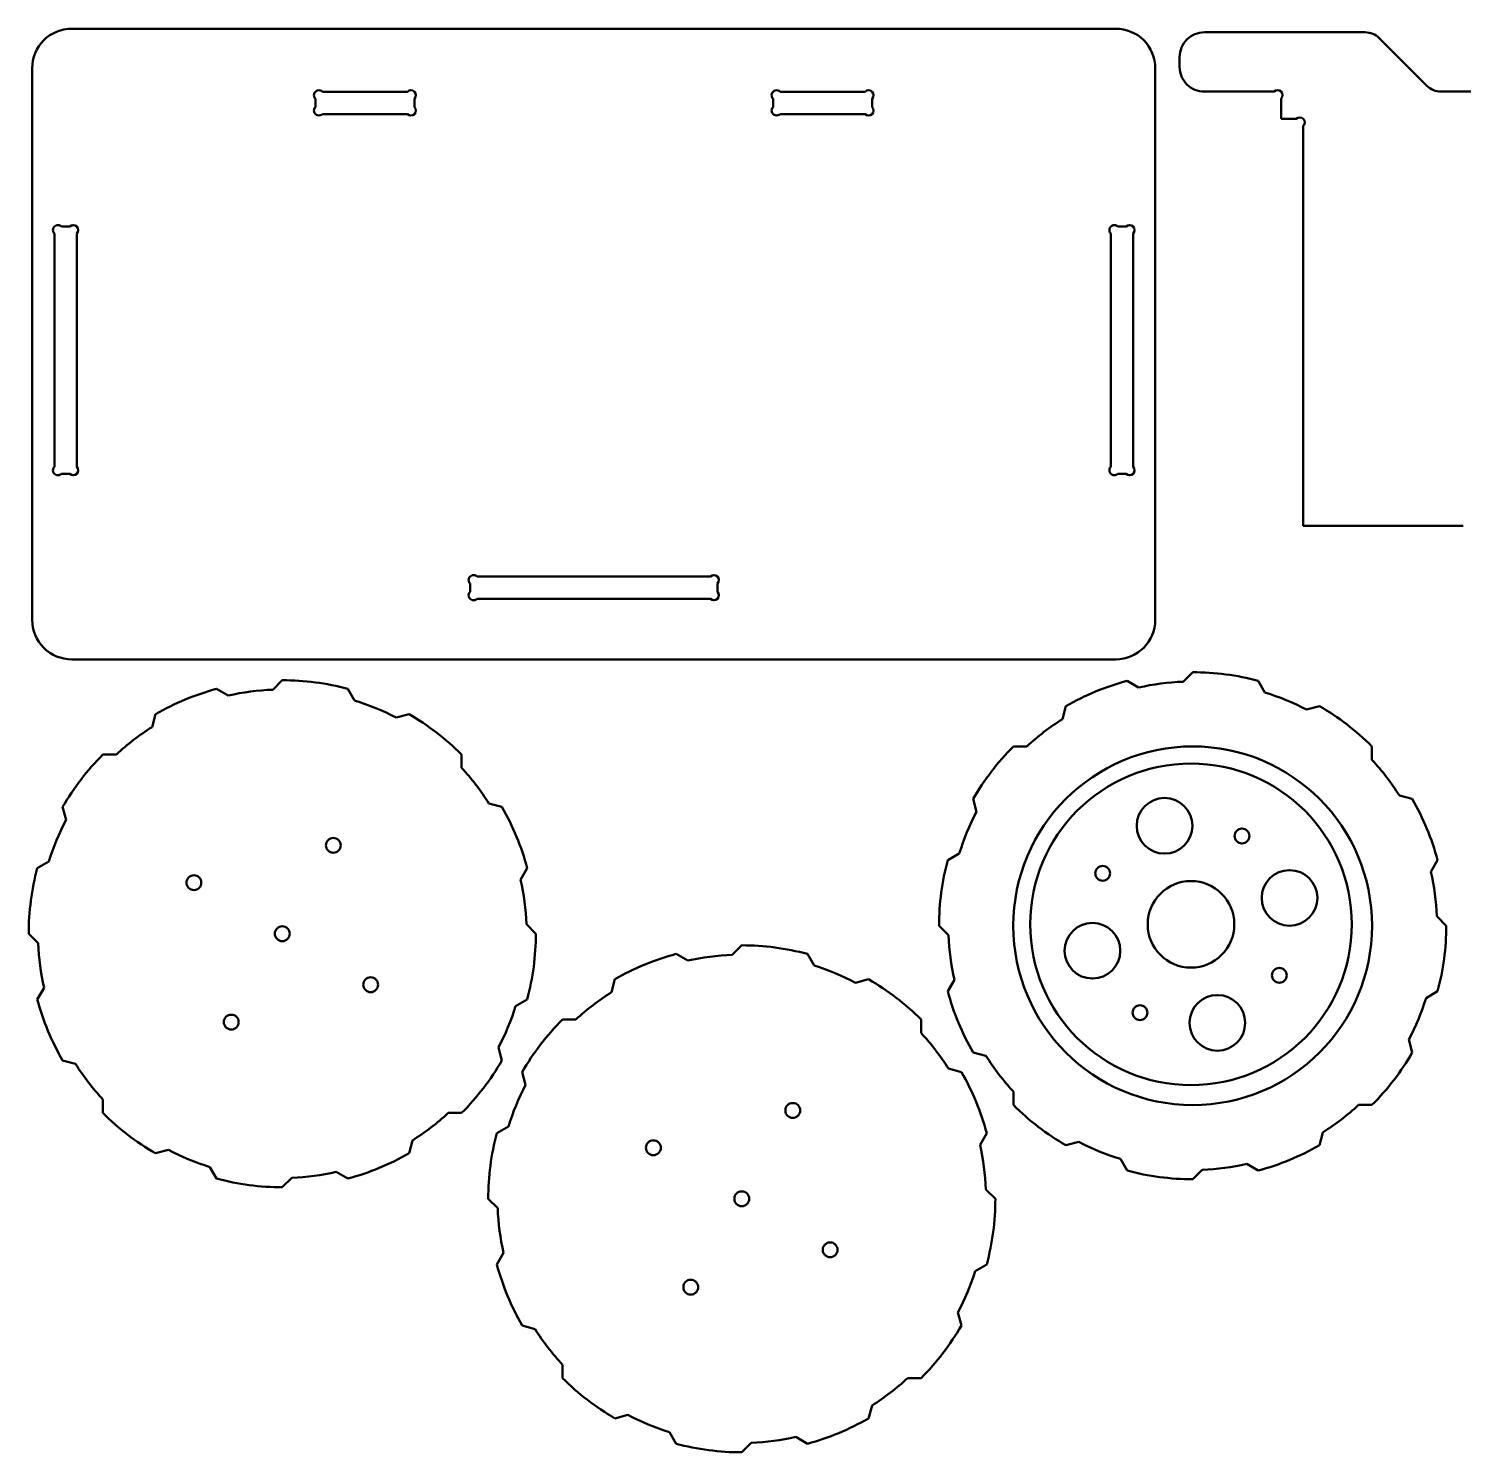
# Model space of a CAD drawing. Header units: millimetres. Extents: x -5696 to 5717, y -1207 to 892.
# Drawn here: x 3670 to 4833, y -582 to 573 of the extents above; entities that cross this region are included whole.
import ezdxf

# ---------------------------------------------------------------- set-up
doc = ezdxf.new("R2010")
doc.units = ezdxf.units.MM
doc.header["$MEASUREMENT"] = 0
doc.layers.add('layer 1', color=7, linetype='Continuous')

msp = doc.modelspace()

# ---------------------------------------------------------------- linework, layer by layer
at = {"layer": 'layer 1', "lineweight": 50}
for points, knots in [([(3704.7082, 572.8972), (3696.1959, 572.8972), (3688.0321, 569.5157), (3682.013, 563.4966), (3682.013, 563.4966), (3675.9937, 557.4774), (3672.6122, 549.3137), (3672.6122, 540.8012)], [0, 0, 0, 0, 0.333333333, 0.333333333, 0.333333333, 0.333333333, 1, 1, 1, 1]), ([(4583.3362, 540.8012), (4583.3362, 549.3137), (4579.9547, 557.4774), (4573.9355, 563.4966), (4573.9355, 563.4966), (4567.9164, 569.5157), (4559.7526, 572.8972), (4551.2402, 572.8972)], [0, 0, 0, 0, 0.333333333, 0.333333333, 0.333333333, 0.333333333, 1, 1, 1, 1]), ([(4623.1078, 569.9708), (4617.7876, 569.9708), (4612.6852, 567.8573), (4608.9232, 564.0954), (4608.9232, 564.0954), (4605.1613, 560.3334), (4603.0478, 555.2311), (4603.0478, 549.9108)], [0, 0, 0, 0, 0.333333333, 0.333333333, 0.333333333, 0.333333333, 1, 1, 1, 1]), ([(4603.0478, 541.8868), (4603.0478, 536.5665), (4605.1613, 531.4643), (4608.9232, 527.7022), (4608.9232, 527.7022), (4612.6852, 523.9403), (4617.7876, 521.8268), (4623.1078, 521.8268)], [0, 0, 0, 0, 0.333333333, 0.333333333, 0.333333333, 0.333333333, 1, 1, 1, 1]), ([(3907.973, 521.7442), (3906.9595, 522.7577), (3905.4823, 523.1536), (3904.0977, 522.7826), (3904.0977, 522.7826), (3902.7132, 522.4116), (3901.6319, 521.3303), (3901.2608, 519.9457), (3901.2608, 519.9457), (3900.8898, 518.5612), (3901.2857, 517.084), (3902.2993, 516.0704)], [0, 0, 0, 0, 0.25, 0.25, 0.25, 0.25, 0.5, 0.5, 0.5, 0.5, 1, 1, 1, 1]), ([(3982.5393, 516.0704), (3984.1059, 517.6372), (3984.106, 520.1774), (3982.5393, 521.7442), (3982.5393, 521.7442), (3980.9725, 523.311), (3978.4322, 523.311), (3976.8654, 521.7443)], [0, 0, 0, 0, 0.333333333, 0.333333333, 0.333333333, 0.333333333, 1, 1, 1, 1]), ([(4279.0831, 521.7442), (4278.0695, 522.7577), (4276.5923, 523.1536), (4275.2078, 522.7826), (4275.2078, 522.7826), (4273.8232, 522.4116), (4272.7418, 521.3303), (4272.3709, 519.9457), (4272.3709, 519.9457), (4271.9999, 518.5612), (4272.3957, 517.084), (4273.4092, 516.0704)], [0, 0, 0, 0, 0.25, 0.25, 0.25, 0.25, 0.5, 0.5, 0.5, 0.5, 1, 1, 1, 1]), ([(4353.6492, 516.0704), (4355.216, 517.6372), (4355.216, 520.1774), (4353.6492, 521.7442), (4353.6492, 521.7442), (4352.0824, 523.311), (4349.5422, 523.311), (4347.9754, 521.7443)], [0, 0, 0, 0, 0.333333333, 0.333333333, 0.333333333, 0.333333333, 1, 1, 1, 1]), ([(4685.2938, 516.153), (4686.8606, 517.7198), (4686.8606, 520.2601), (4685.2938, 521.8268), (4685.2938, 521.8268), (4683.727, 523.3936), (4681.1868, 523.3936), (4679.62, 521.8268)], [0, 0, 0, 0, 0.333333333, 0.333333333, 0.333333333, 0.333333333, 1, 1, 1, 1]), ([(3902.2993, 509.3641), (3901.2857, 508.3505), (3900.8898, 506.8733), (3901.2608, 505.4888), (3901.2608, 505.4888), (3901.6319, 504.1042), (3902.7132, 503.0228), (3904.0977, 502.6519), (3904.0977, 502.6519), (3905.4823, 502.2809), (3906.9595, 502.6767), (3907.973, 503.6902)], [0, 0, 0, 0, 0.25, 0.25, 0.25, 0.25, 0.5, 0.5, 0.5, 0.5, 1, 1, 1, 1]), ([(3976.8654, 503.6902), (3978.4322, 502.1234), (3980.9724, 502.1234), (3982.5392, 503.6902), (3982.5392, 503.6902), (3984.1059, 505.257), (3984.106, 507.7973), (3982.5393, 509.3641)], [0, 0, 0, 0, 0.333333333, 0.333333333, 0.333333333, 0.333333333, 1, 1, 1, 1]), ([(4273.4092, 509.3641), (4272.3957, 508.3505), (4271.9999, 506.8733), (4272.3709, 505.4888), (4272.3709, 505.4888), (4272.7418, 504.1042), (4273.8232, 503.0228), (4275.2078, 502.6519), (4275.2078, 502.6519), (4276.5923, 502.2809), (4278.0695, 502.6767), (4279.0831, 503.6902)], [0, 0, 0, 0, 0.25, 0.25, 0.25, 0.25, 0.5, 0.5, 0.5, 0.5, 1, 1, 1, 1]), ([(4347.9754, 503.6902), (4349.5422, 502.1234), (4352.0824, 502.1234), (4353.6492, 503.6902), (4353.6492, 503.6902), (4355.216, 505.257), (4355.216, 507.7973), (4353.6492, 509.3641)], [0, 0, 0, 0, 0.333333333, 0.333333333, 0.333333333, 0.333333333, 1, 1, 1, 1]), ([(4703.3478, 494.087), (4704.9146, 495.6538), (4704.9146, 498.194), (4703.3478, 499.7608), (4703.3478, 499.7608), (4701.781, 501.3276), (4699.2408, 501.3276), (4697.674, 499.7608)], [0, 0, 0, 0, 0.333333333, 0.333333333, 0.333333333, 0.333333333, 1, 1, 1, 1]), ([(3696.34, 412.4172), (3695.3265, 413.4307), (3693.8493, 413.8266), (3692.4647, 413.4556), (3692.4647, 413.4556), (3691.0803, 413.0847), (3689.9988, 412.0032), (3689.6278, 410.6187), (3689.6278, 410.6187), (3689.2568, 409.2342), (3689.6527, 407.7569), (3690.6662, 406.7434)], [0, 0, 0, 0, 0.25, 0.25, 0.25, 0.25, 0.5, 0.5, 0.5, 0.5, 1, 1, 1, 1]), ([(3708.7202, 406.7434), (3710.287, 408.3102), (3710.287, 410.8504), (3708.7202, 412.4172), (3708.7202, 412.4172), (3707.1535, 413.984), (3704.6132, 413.984), (3703.0464, 412.4173)], [0, 0, 0, 0, 0.333333333, 0.333333333, 0.333333333, 0.333333333, 1, 1, 1, 1]), ([(4552.9021, 412.4172), (4551.8885, 413.4307), (4550.4112, 413.8266), (4549.0268, 413.4556), (4549.0268, 413.4556), (4547.6422, 413.0847), (4546.5608, 412.0032), (4546.1898, 410.6187), (4546.1898, 410.6187), (4545.8189, 409.2342), (4546.2147, 407.7569), (4547.2282, 406.7434)], [0, 0, 0, 0, 0.25, 0.25, 0.25, 0.25, 0.5, 0.5, 0.5, 0.5, 1, 1, 1, 1]), ([(4565.2822, 406.7434), (4566.849, 408.3102), (4566.849, 410.8504), (4565.2822, 412.4172), (4565.2822, 412.4172), (4563.7154, 413.984), (4561.1752, 413.984), (4559.6084, 412.4173)], [0, 0, 0, 0, 0.333333333, 0.333333333, 0.333333333, 0.333333333, 1, 1, 1, 1]), ([(3690.6662, 217.491), (3689.6527, 216.4775), (3689.2568, 215.0003), (3689.6278, 213.6158), (3689.6278, 213.6158), (3689.9988, 212.2312), (3691.0803, 211.1499), (3692.4647, 210.7789), (3692.4647, 210.7789), (3693.8493, 210.4079), (3695.3265, 210.8037), (3696.34, 211.8173)], [0, 0, 0, 0, 0.25, 0.25, 0.25, 0.25, 0.5, 0.5, 0.5, 0.5, 1, 1, 1, 1]), ([(3703.0464, 211.8173), (3704.6132, 210.2505), (3707.1535, 210.2505), (3708.7202, 211.8173), (3708.7202, 211.8173), (3710.287, 213.384), (3710.287, 215.9243), (3708.7202, 217.491)], [0, 0, 0, 0, 0.333333333, 0.333333333, 0.333333333, 0.333333333, 1, 1, 1, 1]), ([(4547.2282, 217.491), (4546.2147, 216.4775), (4545.8189, 215.0003), (4546.1898, 213.6158), (4546.1898, 213.6158), (4546.5608, 212.2312), (4547.6422, 211.1499), (4549.0268, 210.7789), (4549.0268, 210.7789), (4550.4112, 210.4079), (4551.8885, 210.8037), (4552.9021, 211.8173)], [0, 0, 0, 0, 0.25, 0.25, 0.25, 0.25, 0.5, 0.5, 0.5, 0.5, 1, 1, 1, 1]), ([(4559.6084, 211.8173), (4561.1752, 210.2505), (4563.7154, 210.2505), (4565.2822, 211.8173), (4565.2822, 211.8173), (4566.849, 213.384), (4566.849, 215.9243), (4565.2822, 217.491)], [0, 0, 0, 0, 0.333333333, 0.333333333, 0.333333333, 0.333333333, 1, 1, 1, 1]), ([(4033.348, 128.5683), (4032.3345, 129.5818), (4030.8573, 129.9776), (4029.4727, 129.6066), (4029.4727, 129.6066), (4028.0882, 129.2357), (4027.0068, 128.1542), (4026.6359, 126.7697), (4026.6359, 126.7697), (4026.2648, 125.3852), (4026.6607, 123.9079), (4027.6743, 122.8944)], [0, 0, 0, 0, 0.25, 0.25, 0.25, 0.25, 0.5, 0.5, 0.5, 0.5, 1, 1, 1, 1]), ([(4228.2742, 122.8944), (4229.841, 124.4612), (4229.841, 127.0015), (4228.2742, 128.5683), (4228.2742, 128.5683), (4226.7075, 130.1351), (4224.1672, 130.1351), (4222.6004, 128.5683)], [0, 0, 0, 0, 0.333333333, 0.333333333, 0.333333333, 0.333333333, 1, 1, 1, 1]), ([(4027.6743, 116.188), (4026.6607, 115.1745), (4026.2648, 113.6973), (4026.6359, 112.3127), (4026.6359, 112.3127), (4027.0068, 110.9283), (4028.0882, 109.8469), (4029.4727, 109.4759), (4029.4727, 109.4759), (4030.8573, 109.1049), (4032.3345, 109.5007), (4033.348, 110.5143)], [0, 0, 0, 0, 0.25, 0.25, 0.25, 0.25, 0.5, 0.5, 0.5, 0.5, 1, 1, 1, 1]), ([(4222.6004, 110.5143), (4224.1672, 108.9475), (4226.7074, 108.9475), (4228.2742, 110.5143), (4228.2742, 110.5143), (4229.841, 112.0811), (4229.841, 114.6213), (4228.2743, 116.188)], [0, 0, 0, 0, 0.333333333, 0.333333333, 0.333333333, 0.333333333, 1, 1, 1, 1]), ([(3672.6122, 93.4633), (3672.6122, 84.9508), (3675.9937, 76.7871), (3682.013, 70.768), (3682.013, 70.768), (3688.0321, 64.7488), (3696.1959, 61.3673), (3704.7082, 61.3673)], [0, 0, 0, 0, 0.333333333, 0.333333333, 0.333333333, 0.333333333, 1, 1, 1, 1]), ([(4759.0629, -154.6842), (4759.0629, -74.3627), (4693.9496, -9.2493), (4613.6281, -9.2492), (4613.6281, -9.2492), (4533.3067, -9.2491), (4468.1931, -74.3623), (4468.1929, -154.6838), (4468.1929, -154.6838), (4468.1927, -235.0052), (4533.3059, -300.1188), (4613.6273, -300.1191), (4613.6273, -300.1191), (4693.9488, -300.1195), (4759.0625, -235.0063), (4759.0629, -154.6849)], [0, 0, 0, 0, 0.2, 0.2, 0.2, 0.2, 0.4, 0.4, 0.4, 0.4, 0.6, 0.6, 0.6, 0.6, 1, 1, 1, 1]), ([(4742.6536, -153.562), (4742.6536, -81.5496), (4684.2762, -23.1721), (4612.2638, -23.172), (4612.2638, -23.172), (4540.2515, -23.1719), (4481.8739, -81.5493), (4481.8737, -153.5616), (4481.8737, -153.5616), (4481.8735, -225.574), (4540.2508, -283.9517), (4612.2631, -283.9519), (4612.2631, -283.9519), (4684.2755, -283.9522), (4742.6533, -225.575), (4742.6536, -153.5626)], [0, 0, 0, 0, 0.2, 0.2, 0.2, 0.2, 0.4, 0.4, 0.4, 0.4, 0.6, 0.6, 0.6, 0.6, 1, 1, 1, 1]), ([(4613.4146, -73.634), (4613.4146, -61.1704), (4603.3108, -51.0665), (4590.8471, -51.0665), (4590.8471, -51.0665), (4578.3834, -51.0665), (4568.2796, -61.1703), (4568.2796, -73.6339), (4568.2796, -73.6339), (4568.2796, -86.0976), (4578.3833, -96.2014), (4590.847, -96.2015), (4590.847, -96.2015), (4603.3107, -96.2015), (4613.4145, -86.0978), (4613.4146, -73.6341)], [0, 0, 0, 0, 0.2, 0.2, 0.2, 0.2, 0.4, 0.4, 0.4, 0.4, 0.6, 0.6, 0.6, 0.6, 1, 1, 1, 1]), ([(4659.6555, -81.9006), (4659.6555, -78.5769), (4656.9611, -75.8826), (4653.6375, -75.8826), (4653.6375, -75.8826), (4650.3138, -75.8826), (4647.6195, -78.5768), (4647.6195, -81.9005), (4647.6195, -81.9005), (4647.6194, -85.2242), (4650.3137, -87.9186), (4653.6374, -87.9186), (4653.6374, -87.9186), (4656.961, -87.9186), (4659.6554, -85.2242), (4659.6555, -81.9006)], [0, 0, 0, 0, 0.2, 0.2, 0.2, 0.2, 0.4, 0.4, 0.4, 0.4, 0.6, 0.6, 0.6, 0.6, 1, 1, 1, 1]), ([(3922.8003, -89.5281), (3922.8003, -86.2044), (3920.1059, -83.5101), (3916.7823, -83.5101), (3916.7823, -83.5101), (3913.4586, -83.5101), (3910.7643, -86.2044), (3910.7643, -89.5281), (3910.7643, -89.5281), (3910.7643, -92.8517), (3913.4586, -95.5461), (3916.7823, -95.5461), (3916.7823, -95.5461), (3920.1059, -95.5461), (3922.8003, -92.8517), (3922.8003, -89.5281)], [0, 0, 0, 0, 0.2, 0.2, 0.2, 0.2, 0.4, 0.4, 0.4, 0.4, 0.6, 0.6, 0.6, 0.6, 1, 1, 1, 1]), ([(3809.7651, -119.8158), (3809.7651, -116.4921), (3807.0707, -113.7978), (3803.7471, -113.7978), (3803.7471, -113.7978), (3800.4234, -113.7978), (3797.7291, -116.4921), (3797.7291, -119.8158), (3797.7291, -119.8158), (3797.7291, -123.1394), (3800.4234, -125.8338), (3803.7471, -125.8338), (3803.7471, -125.8338), (3807.0707, -125.8338), (3809.7651, -123.1394), (3809.7651, -119.8158)], [0, 0, 0, 0, 0.2, 0.2, 0.2, 0.2, 0.4, 0.4, 0.4, 0.4, 0.6, 0.6, 0.6, 0.6, 1, 1, 1, 1]), ([(4546.6203, -112.1883), (4546.6203, -108.8646), (4543.9259, -106.1703), (4540.6023, -106.1703), (4540.6023, -106.1703), (4537.2786, -106.1703), (4534.5843, -108.8645), (4534.5843, -112.1882), (4534.5843, -112.1882), (4534.5843, -115.5118), (4537.2785, -118.2062), (4540.6022, -118.2063), (4540.6022, -118.2063), (4543.9258, -118.2063), (4546.6202, -115.5119), (4546.6203, -112.1883)], [0, 0, 0, 0, 0.2, 0.2, 0.2, 0.2, 0.4, 0.4, 0.4, 0.4, 0.6, 0.6, 0.6, 0.6, 1, 1, 1, 1]), ([(4714.7591, -132.1453), (4714.7591, -119.6817), (4704.6554, -109.5778), (4692.1917, -109.5778), (4692.1917, -109.5778), (4679.728, -109.5778), (4669.6242, -119.6816), (4669.6241, -132.1452), (4669.6241, -132.1452), (4669.6241, -144.6089), (4679.7278, -154.7127), (4692.1915, -154.7128), (4692.1915, -154.7128), (4704.6552, -154.7128), (4714.7591, -144.6091), (4714.7591, -132.1454)], [0, 0, 0, 0, 0.2, 0.2, 0.2, 0.2, 0.4, 0.4, 0.4, 0.4, 0.6, 0.6, 0.6, 0.6, 1, 1, 1, 1]), ([(4647.3687, -153.562), (4647.3687, -134.174), (4631.6516, -118.457), (4612.2637, -118.457), (4612.2637, -118.457), (4592.8758, -118.4569), (4577.1587, -134.1739), (4577.1587, -153.5619), (4577.1587, -153.5619), (4577.1586, -172.9498), (4592.8756, -188.6669), (4612.2635, -188.667), (4612.2635, -188.667), (4631.6515, -188.667), (4647.3686, -172.9501), (4647.3687, -153.5621)], [0, 0, 0, 0, 0.2, 0.2, 0.2, 0.2, 0.4, 0.4, 0.4, 0.4, 0.6, 0.6, 0.6, 0.6, 1, 1, 1, 1]), ([(3881.4265, -161.1895), (3881.4265, -157.8659), (3878.7322, -155.1715), (3875.4085, -155.1715), (3875.4085, -155.1715), (3872.0849, -155.1715), (3869.3905, -157.8659), (3869.3905, -161.1895), (3869.3905, -161.1895), (3869.3905, -164.5132), (3872.0849, -167.2075), (3875.4085, -167.2075), (3875.4085, -167.2075), (3878.7322, -167.2075), (3881.4265, -164.5132), (3881.4265, -161.1895)], [0, 0, 0, 0, 0.2, 0.2, 0.2, 0.2, 0.4, 0.4, 0.4, 0.4, 0.6, 0.6, 0.6, 0.6, 1, 1, 1, 1]), ([(4554.9033, -174.9786), (4554.9033, -162.5149), (4544.7994, -152.4111), (4532.3358, -152.4111), (4532.3358, -152.4111), (4519.8721, -152.4111), (4509.7683, -162.5149), (4509.7683, -174.9786), (4509.7683, -174.9786), (4509.7683, -187.4422), (4519.872, -197.5461), (4532.3357, -197.5461), (4532.3357, -197.5461), (4544.7993, -197.5462), (4554.9032, -187.4423), (4554.9033, -174.9787)], [0, 0, 0, 0, 0.2, 0.2, 0.2, 0.2, 0.4, 0.4, 0.4, 0.4, 0.6, 0.6, 0.6, 0.6, 1, 1, 1, 1]), ([(3953.088, -202.5633), (3953.088, -199.2396), (3950.3936, -196.5453), (3947.07, -196.5453), (3947.07, -196.5453), (3943.7463, -196.5453), (3941.052, -199.2396), (3941.052, -202.5633), (3941.052, -202.5633), (3941.052, -205.8869), (3943.7463, -208.5813), (3947.07, -208.5813), (3947.07, -208.5813), (3950.3936, -208.5813), (3953.088, -205.8869), (3953.088, -202.5633)], [0, 0, 0, 0, 0.2, 0.2, 0.2, 0.2, 0.4, 0.4, 0.4, 0.4, 0.6, 0.6, 0.6, 0.6, 1, 1, 1, 1]), ([(4689.9431, -194.9358), (4689.9431, -191.612), (4687.2488, -188.9178), (4683.9252, -188.9178), (4683.9252, -188.9178), (4680.6014, -188.9177), (4677.9072, -191.612), (4677.9071, -194.9357), (4677.9071, -194.9357), (4677.9071, -198.2593), (4680.6014, -200.9537), (4683.9251, -200.9537), (4683.9251, -200.9537), (4687.2487, -200.9538), (4689.9431, -198.2594), (4689.9431, -194.9358)], [0, 0, 0, 0, 0.2, 0.2, 0.2, 0.2, 0.4, 0.4, 0.4, 0.4, 0.6, 0.6, 0.6, 0.6, 1, 1, 1, 1]), ([(4576.908, -225.2233), (4576.908, -221.8997), (4574.2136, -219.2053), (4570.89, -219.2053), (4570.89, -219.2053), (4567.5663, -219.2053), (4564.872, -221.8997), (4564.872, -225.2233), (4564.872, -225.2233), (4564.872, -228.547), (4567.5662, -231.2413), (4570.8899, -231.2413), (4570.8899, -231.2413), (4574.2135, -231.2414), (4576.9079, -228.5471), (4576.908, -225.2234)], [0, 0, 0, 0, 0.2, 0.2, 0.2, 0.2, 0.4, 0.4, 0.4, 0.4, 0.6, 0.6, 0.6, 0.6, 1, 1, 1, 1]), ([(4656.2478, -233.4899), (4656.2478, -221.0262), (4646.144, -210.9224), (4633.6804, -210.9224), (4633.6804, -210.9224), (4621.2167, -210.9224), (4611.1129, -221.0262), (4611.1128, -233.4899), (4611.1128, -233.4899), (4611.1128, -245.9536), (4621.2165, -256.0574), (4633.6802, -256.0574), (4633.6802, -256.0574), (4646.1439, -256.0575), (4656.2478, -245.9537), (4656.2478, -233.49)], [0, 0, 0, 0, 0.2, 0.2, 0.2, 0.2, 0.4, 0.4, 0.4, 0.4, 0.6, 0.6, 0.6, 0.6, 1, 1, 1, 1]), ([(3840.0528, -232.851), (3840.0528, -229.5273), (3837.3584, -226.833), (3834.0348, -226.833), (3834.0348, -226.833), (3830.7111, -226.833), (3828.0168, -229.5273), (3828.0168, -232.851), (3828.0168, -232.851), (3828.0168, -236.1746), (3830.7111, -238.869), (3834.0348, -238.869), (3834.0348, -238.869), (3837.3584, -238.869), (3840.0528, -236.1746), (3840.0528, -232.851)], [0, 0, 0, 0, 0.2, 0.2, 0.2, 0.2, 0.4, 0.4, 0.4, 0.4, 0.6, 0.6, 0.6, 0.6, 1, 1, 1, 1]), ([(4295.4081, -304.5325), (4295.4081, -301.2088), (4292.7137, -298.5145), (4289.3901, -298.5145), (4289.3901, -298.5145), (4286.0664, -298.5145), (4283.3721, -301.2088), (4283.3721, -304.5325), (4283.3721, -304.5325), (4283.3721, -307.8561), (4286.0664, -310.5505), (4289.3901, -310.5505), (4289.3901, -310.5505), (4292.7137, -310.5505), (4295.4081, -307.8562), (4295.4081, -304.5326)], [0, 0, 0, 0, 0.2, 0.2, 0.2, 0.2, 0.4, 0.4, 0.4, 0.4, 0.6, 0.6, 0.6, 0.6, 1, 1, 1, 1]), ([(4182.3729, -334.8202), (4182.3729, -331.4965), (4179.6785, -328.8022), (4176.3549, -328.8022), (4176.3549, -328.8022), (4173.0312, -328.8022), (4170.3369, -331.4965), (4170.3369, -334.8202), (4170.3369, -334.8202), (4170.3369, -338.1438), (4173.0312, -340.8382), (4176.3549, -340.8382), (4176.3549, -340.8382), (4179.6785, -340.8382), (4182.3729, -338.1439), (4182.3729, -334.8203)], [0, 0, 0, 0, 0.2, 0.2, 0.2, 0.2, 0.4, 0.4, 0.4, 0.4, 0.6, 0.6, 0.6, 0.6, 1, 1, 1, 1]), ([(4254.0343, -376.1939), (4254.0343, -372.8703), (4251.34, -370.1759), (4248.0163, -370.1759), (4248.0163, -370.1759), (4244.6927, -370.1759), (4241.9983, -372.8703), (4241.9983, -376.1939), (4241.9983, -376.1939), (4241.9983, -379.5176), (4244.6927, -382.2119), (4248.0163, -382.2119), (4248.0163, -382.2119), (4251.34, -382.2119), (4254.0343, -379.5177), (4254.0343, -376.194)], [0, 0, 0, 0, 0.2, 0.2, 0.2, 0.2, 0.4, 0.4, 0.4, 0.4, 0.6, 0.6, 0.6, 0.6, 1, 1, 1, 1]), ([(4325.6958, -417.5677), (4325.6958, -414.244), (4323.0014, -411.5497), (4319.6778, -411.5497), (4319.6778, -411.5497), (4316.3541, -411.5497), (4313.6598, -414.244), (4313.6598, -417.5677), (4313.6598, -417.5677), (4313.6598, -420.8913), (4316.3541, -423.5857), (4319.6778, -423.5857), (4319.6778, -423.5857), (4323.0014, -423.5857), (4325.6958, -420.8914), (4325.6958, -417.5677)], [0, 0, 0, 0, 0.2, 0.2, 0.2, 0.2, 0.4, 0.4, 0.4, 0.4, 0.6, 0.6, 0.6, 0.6, 1, 1, 1, 1]), ([(4212.6606, -447.8554), (4212.6606, -444.5317), (4209.9662, -441.8374), (4206.6426, -441.8374), (4206.6426, -441.8374), (4203.3189, -441.8374), (4200.6246, -444.5317), (4200.6246, -447.8554), (4200.6246, -447.8554), (4200.6246, -451.179), (4203.3189, -453.8734), (4206.6426, -453.8734), (4206.6426, -453.8734), (4209.9662, -453.8734), (4212.6606, -451.179), (4212.6606, -447.8554)], [0, 0, 0, 0, 0.2, 0.2, 0.2, 0.2, 0.4, 0.4, 0.4, 0.4, 0.6, 0.6, 0.6, 0.6, 1, 1, 1, 1])]:
    msp.add_open_spline(points, degree=3, knots=knots, dxfattribs=at)
for points in [[(3704.7082, 572.8972), (3704.7082, 572.8972), (4551.2402, 572.8972), (4551.2402, 572.8972)], [(4753.4978, 569.9708), (4753.4978, 569.9708), (4623.1078, 569.9708), (4623.1078, 569.9708)], [(4764.8454, 565.2705), (4761.8358, 568.28), (4757.754, 569.9708), (4753.4978, 569.9708)], [(4803.5887, 526.5272), (4803.5887, 526.5272), (4764.8454, 565.2705), (4764.8454, 565.2705)], [(4603.0478, 549.9108), (4603.0478, 549.9108), (4603.0478, 541.8868), (4603.0478, 541.8868)], [(3672.6122, 93.4633), (3672.6122, 93.4633), (3672.6122, 540.8012), (3672.6122, 540.8012)], [(4583.3362, 540.8012), (4583.3362, 540.8012), (4583.3362, 93.4633), (4583.3362, 93.4633)], [(4803.5887, 526.5272), (4806.5983, 523.5176), (4810.6802, 521.8268), (4814.9363, 521.8268)], [(3902.2993, 509.3641), (3902.2993, 509.3641), (3902.2993, 516.0704), (3902.2993, 516.0704)], [(3907.973, 521.7442), (3907.973, 521.7442), (3976.8654, 521.7442), (3976.8654, 521.7442)], [(3982.5393, 516.0704), (3982.5393, 516.0704), (3982.5393, 509.3641), (3982.5393, 509.3641)], [(4273.4092, 509.3641), (4273.4092, 509.3641), (4273.4092, 516.0704), (4273.4092, 516.0704)], [(4279.0831, 521.7442), (4279.0831, 521.7442), (4347.9754, 521.7442), (4347.9754, 521.7442)], [(4353.6492, 516.0704), (4353.6492, 516.0704), (4353.6492, 509.3641), (4353.6492, 509.3641)], [(4623.1078, 521.8268), (4623.1078, 521.8268), (4679.62, 521.8268), (4679.62, 521.8268)], [(4685.2938, 516.153), (4685.2938, 516.153), (4685.2938, 499.7608), (4685.2938, 499.7608)], [(5394.1592, 521.8268), (5394.1592, 521.8268), (4814.9363, 521.8268), (4814.9363, 521.8268)], [(3976.8654, 503.6902), (3976.8654, 503.6902), (3907.973, 503.6902), (3907.973, 503.6902)], [(4347.9754, 503.6902), (4347.9754, 503.6902), (4279.0831, 503.6902), (4279.0831, 503.6902)], [(4685.2938, 499.7608), (4685.2938, 499.7608), (4697.674, 499.7608), (4697.674, 499.7608)], [(4703.3478, 494.087), (4703.3478, 494.087), (4703.3478, 169.7738), (4703.3478, 169.7738)], [(3696.34, 412.4172), (3696.34, 412.4172), (3703.0464, 412.4172), (3703.0464, 412.4172)], [(4552.9021, 412.4172), (4552.9021, 412.4172), (4559.6084, 412.4172), (4559.6084, 412.4172)], [(3690.6662, 217.491), (3690.6662, 217.491), (3690.6662, 406.7434), (3690.6662, 406.7434)], [(3708.7202, 406.7434), (3708.7202, 406.7434), (3708.7202, 217.491), (3708.7202, 217.491)], [(4547.2282, 217.491), (4547.2282, 217.491), (4547.2282, 406.7434), (4547.2282, 406.7434)], [(4565.2822, 406.7434), (4565.2822, 406.7434), (4565.2822, 217.491), (4565.2822, 217.491)], [(3703.0464, 211.8173), (3703.0464, 211.8173), (3696.34, 211.8173), (3696.34, 211.8173)], [(4559.6084, 211.8173), (4559.6084, 211.8173), (4552.9021, 211.8173), (4552.9021, 211.8173)], [(4703.3478, 169.7738), (4703.3478, 169.7738), (4833.0789, 169.7738), (4833.0789, 169.7738)], [(4033.348, 128.5683), (4033.348, 128.5683), (4222.6004, 128.5683), (4222.6004, 128.5683)], [(4027.6743, 116.188), (4027.6743, 116.188), (4027.6743, 122.8944), (4027.6743, 122.8944)], [(4228.2742, 122.8944), (4228.2742, 122.8944), (4228.2742, 116.188), (4228.2742, 116.188)], [(4222.6004, 110.5143), (4222.6004, 110.5143), (4033.348, 110.5143), (4033.348, 110.5143)], [(4551.2402, 61.3673), (4568.9663, 61.3673), (4583.3361, 75.737), (4583.3362, 93.4631)], [(3704.7082, 61.3673), (3704.7082, 61.3673), (4551.2402, 61.3673), (4551.2402, 61.3673)], [(4613.6279, 50.9309), (4613.6279, 50.9309), (4605.9569, 43.2598), (4605.9569, 43.2598)], [(4666.845, 43.9247), (4649.4883, 48.5754), (4631.5969, 50.9309), (4613.6279, 50.9309)], [(3822.1914, 37.4193), (3804.8348, 32.7686), (3788.1627, 25.8628), (3772.601, 16.8783)], [(3831.5865, 31.995), (3831.5865, 31.995), (3822.1914, 37.4193), (3822.1914, 37.4193)], [(3867.7375, 36.7544), (3855.5665, 36.2827), (3843.465, 34.6896), (3831.5865, 31.995)], [(3875.4085, 44.4255), (3875.4085, 44.4255), (3867.7375, 36.7544), (3867.7375, 36.7544)], [(3928.6256, 37.4193), (3911.269, 42.07), (3893.3775, 44.4255), (3875.4085, 44.4255)], [(3934.0499, 28.0242), (3934.0499, 28.0242), (3928.6256, 37.4193), (3928.6256, 37.4193)], [(4560.4108, 43.9247), (4543.0541, 39.274), (4526.382, 32.3681), (4510.8204, 23.3837)], [(4569.8059, 38.5005), (4569.8059, 38.5005), (4560.4108, 43.9247), (4560.4108, 43.9247)], [(4605.9569, 43.2598), (4593.7859, 42.7881), (4581.6843, 41.1949), (4569.8059, 38.5005)], [(4672.2693, 34.5296), (4672.2693, 34.5296), (4666.845, 43.9247), (4666.845, 43.9247)], [(3967.7372, 14.0705), (3956.961, 19.7475), (3945.6841, 24.4186), (3934.0499, 28.0242)], [(4510.8204, 23.3837), (4510.8204, 23.3837), (4508.0126, 12.9048), (4508.0126, 12.9048)], [(4705.9565, 20.5759), (4695.1803, 26.2529), (4683.9034, 30.9239), (4672.2693, 34.5296)], [(4716.4354, 23.3837), (4716.4354, 23.3837), (4705.9565, 20.5759), (4705.9565, 20.5759)], [(4759.0197, -9.2924), (4746.3137, 3.4136), (4731.997, 14.3992), (4716.4354, 23.3837)], [(3772.601, 16.8783), (3772.601, 16.8783), (3769.7932, 6.3995), (3769.7932, 6.3995)], [(3978.216, 16.8783), (3978.216, 16.8783), (3967.7372, 14.0705), (3967.7372, 14.0705)], [(4020.8003, -15.7977), (4008.0943, -3.0917), (3993.7776, 7.8938), (3978.216, 16.8783)], [(4508.0126, 12.9048), (4497.7081, 6.4108), (4488.0244, -1.0197), (4479.0847, -9.2924)], [(3769.7932, 6.3995), (3759.4887, -0.0946), (3749.805, -7.5251), (3740.8653, -15.7977)], [(4468.2361, -9.2924), (4455.5302, -21.9983), (4444.5446, -36.315), (4435.5601, -51.8767)], [(4479.0847, -9.2924), (4479.0847, -9.2924), (4468.2361, -9.2924), (4468.2361, -9.2924)], [(4759.0197, -20.1409), (4759.0197, -20.1409), (4759.0197, -9.2924), (4759.0197, -9.2924)], [(3730.0167, -15.7977), (3717.3108, -28.5037), (3706.3252, -42.8205), (3697.3407, -58.382)], [(3740.8653, -15.7977), (3740.8653, -15.7977), (3730.0167, -15.7977), (3730.0167, -15.7977)], [(4020.8003, -26.6463), (4020.8003, -26.6463), (4020.8003, -15.7977), (4020.8003, -15.7977)], [(4781.2168, -49.0689), (4774.7229, -38.7642), (4767.2923, -29.0807), (4759.0197, -20.1409)], [(4042.9975, -55.5742), (4036.5035, -45.2697), (4029.0729, -35.586), (4020.8003, -26.6463)], [(4053.4763, -58.382), (4053.4763, -58.382), (4042.9975, -55.5742), (4042.9975, -55.5742)], [(4435.5601, -51.8767), (4435.5601, -51.8767), (4438.3679, -62.3555), (4438.3679, -62.3555)], [(4791.6957, -51.8767), (4791.6957, -51.8767), (4781.2168, -49.0689), (4781.2168, -49.0689)], [(4812.2368, -101.4671), (4807.5861, -84.1104), (4800.6802, -67.4382), (4791.6957, -51.8767)], [(3700.1485, -68.8609), (3694.4715, -79.6371), (3689.8005, -90.9139), (3686.1949, -102.5481)], [(3697.3407, -58.382), (3697.3407, -58.382), (3700.1485, -68.8609), (3700.1485, -68.8609)], [(4074.0174, -107.9724), (4069.3667, -90.6157), (4062.4608, -73.9436), (4053.4763, -58.382)], [(4438.3679, -62.3555), (4432.6909, -73.1317), (4428.0198, -84.4086), (4424.4142, -96.0428)], [(3686.1949, -102.5481), (3686.1949, -102.5481), (3676.7997, -107.9724), (3676.7997, -107.9724)], [(4415.0191, -101.4671), (4410.3683, -118.8237), (4408.0129, -136.7151), (4408.0129, -154.6842)], [(4424.4142, -96.0428), (4424.4142, -96.0428), (4415.0191, -101.4671), (4415.0191, -101.4671)], [(4806.8124, -110.8622), (4806.8124, -110.8622), (4812.2368, -101.4671), (4812.2368, -101.4671)], [(3676.7997, -107.9724), (3672.1489, -125.3291), (3669.7935, -143.2206), (3669.7935, -161.1895)], [(4068.5931, -117.3675), (4068.5931, -117.3675), (4074.0174, -107.9724), (4074.0174, -107.9724)], [(4811.5718, -147.013), (4811.1002, -134.842), (4809.5069, -122.7405), (4806.8124, -110.8622)], [(4073.3525, -153.5184), (4072.8808, -141.3475), (4071.2876, -129.2459), (4068.5931, -117.3675)], [(4819.2429, -154.6842), (4819.2429, -154.6842), (4811.5718, -147.013), (4811.5718, -147.013)], [(3669.7935, -161.1895), (3669.7935, -161.1895), (3677.4646, -168.8606), (3677.4646, -168.8606)], [(4081.0235, -161.1895), (4081.0235, -161.1895), (4073.3525, -153.5184), (4073.3525, -153.5184)], [(4074.0174, -214.4066), (4078.668, -197.0503), (4081.0234, -179.1592), (4081.0235, -161.1906)], [(4408.0129, -154.6842), (4408.0129, -154.6842), (4415.684, -162.3552), (4415.684, -162.3552)], [(4415.684, -162.3552), (4416.1557, -174.5262), (4417.7488, -186.6277), (4420.4434, -198.506)], [(4812.2368, -207.9012), (4816.8874, -190.5448), (4819.2428, -172.6538), (4819.2429, -154.6852)], [(3677.4646, -168.8606), (3677.9363, -181.0316), (3679.5295, -193.1331), (3682.224, -205.0115)], [(4248.0163, -170.5789), (4248.0163, -170.5789), (4240.3453, -178.25), (4240.3453, -178.25)], [(4301.2334, -177.5851), (4283.8767, -172.9343), (4265.9853, -170.5789), (4248.0163, -170.5789)], [(4194.7993, -177.5851), (4177.4425, -182.2358), (4160.7704, -189.1416), (4145.2088, -198.1261)], [(4204.1944, -183.0094), (4204.1944, -183.0094), (4194.7993, -177.5851), (4194.7993, -177.5851)], [(4240.3453, -178.25), (4228.1743, -178.7217), (4216.0727, -180.3149), (4204.1944, -183.0094)], [(4306.6577, -186.9803), (4306.6577, -186.9803), (4301.2334, -177.5851), (4301.2334, -177.5851)], [(4340.3449, -200.9339), (4329.5688, -195.2569), (4318.2918, -190.5859), (4306.6577, -186.9803)], [(3682.224, -205.0115), (3682.224, -205.0115), (3676.7997, -214.4066), (3676.7997, -214.4066)], [(4142.401, -208.605), (4132.0965, -215.099), (4122.4128, -222.5295), (4113.4731, -230.8021)], [(4145.2088, -198.1261), (4145.2088, -198.1261), (4142.401, -208.605), (4142.401, -208.605)], [(4350.8238, -198.1261), (4350.8238, -198.1261), (4340.3449, -200.9339), (4340.3449, -200.9339)], [(4393.4081, -230.8021), (4380.7021, -218.0962), (4366.3854, -207.1106), (4350.8238, -198.1261)], [(4420.4434, -198.506), (4420.4434, -198.506), (4415.0191, -207.9012), (4415.0191, -207.9012)], [(4415.0191, -207.9012), (4419.6698, -225.2579), (4426.5756, -241.93), (4435.5601, -257.4916)], [(4802.8417, -213.3255), (4802.8417, -213.3255), (4812.2368, -207.9012), (4812.2368, -207.9012)], [(3676.7997, -214.4066), (3681.4504, -231.7632), (3688.3562, -248.4354), (3697.3407, -263.997)], [(4050.6685, -253.5181), (4056.3455, -242.7418), (4061.0166, -231.465), (4064.6223, -219.8308)], [(4064.6223, -219.8308), (4064.6223, -219.8308), (4074.0174, -214.4066), (4074.0174, -214.4066)], [(4788.8879, -247.0127), (4794.5649, -236.2365), (4799.236, -224.9597), (4802.8417, -213.3255)], [(4102.6245, -230.8021), (4089.9186, -243.5081), (4078.933, -257.8249), (4069.9485, -273.3864)], [(4113.4731, -230.8021), (4113.4731, -230.8021), (4102.6245, -230.8021), (4102.6245, -230.8021)], [(4393.4081, -241.6507), (4393.4081, -241.6507), (4393.4081, -230.8021), (4393.4081, -230.8021)], [(4415.6052, -270.5786), (4409.1113, -260.2741), (4401.6808, -250.5904), (4393.4081, -241.6507)], [(4053.4763, -263.997), (4053.4763, -263.997), (4050.6685, -253.5181), (4050.6685, -253.5181)], [(4791.6957, -257.4916), (4791.6957, -257.4916), (4788.8879, -247.0127), (4788.8879, -247.0127)], [(3697.3407, -263.997), (3697.3407, -263.997), (3707.8196, -266.8048), (3707.8196, -266.8048)], [(3707.8196, -266.8048), (3714.3136, -277.1093), (3721.7441, -286.793), (3730.0167, -295.7327)], [(4020.8003, -306.5813), (4033.5063, -293.8753), (4044.4919, -279.5586), (4053.4763, -263.997)], [(4435.5601, -257.4916), (4435.5601, -257.4916), (4446.039, -260.2995), (4446.039, -260.2995)], [(4446.039, -260.2995), (4452.533, -270.604), (4459.9635, -280.2876), (4468.2361, -289.2273)], [(4759.0197, -300.0758), (4771.7256, -287.3699), (4782.7113, -273.0532), (4791.6957, -257.4916)], [(4069.9485, -273.3864), (4069.9485, -273.3864), (4072.7563, -283.8654), (4072.7563, -283.8654)], [(4426.0841, -273.3864), (4426.0841, -273.3864), (4415.6052, -270.5786), (4415.6052, -270.5786)], [(4446.6252, -322.9768), (4441.9745, -305.6202), (4435.0686, -288.9481), (4426.0841, -273.3864)], [(4072.7563, -283.8654), (4067.0793, -294.6416), (4062.4083, -305.9184), (4058.8026, -317.5526)], [(4468.2361, -289.2273), (4468.2361, -289.2273), (4468.2361, -300.0758), (4468.2361, -300.0758)], [(3730.0167, -295.7327), (3730.0167, -295.7327), (3730.0167, -306.5813), (3730.0167, -306.5813)], [(4468.2361, -300.0758), (4480.9421, -312.7818), (4495.2589, -323.7674), (4510.8204, -332.752)], [(4719.2432, -322.273), (4729.5477, -315.779), (4739.2314, -308.3486), (4748.1711, -300.0758)], [(4748.1711, -300.0758), (4748.1711, -300.0758), (4759.0197, -300.0758), (4759.0197, -300.0758)], [(3730.0167, -306.5813), (3742.7227, -319.2872), (3757.0395, -330.2729), (3772.601, -339.2573)], [(3981.0238, -328.7784), (3991.3283, -322.2845), (4001.012, -314.8539), (4009.9518, -306.5813)], [(4009.9518, -306.5813), (4009.9518, -306.5813), (4020.8003, -306.5813), (4020.8003, -306.5813)], [(4049.4075, -322.9768), (4044.7568, -340.3336), (4042.4013, -358.225), (4042.4013, -376.1939)], [(4058.8026, -317.5526), (4058.8026, -317.5526), (4049.4075, -322.9768), (4049.4075, -322.9768)], [(4441.2009, -332.3719), (4441.2009, -332.3719), (4446.6252, -322.9768), (4446.6252, -322.9768)], [(4716.4354, -332.752), (4716.4354, -332.752), (4719.2432, -322.273), (4719.2432, -322.273)], [(3772.601, -339.2573), (3772.601, -339.2573), (3783.08, -336.4495), (3783.08, -336.4495)], [(3783.08, -336.4495), (3793.8562, -342.1265), (3805.133, -346.7975), (3816.7672, -350.4032)], [(3978.216, -339.2573), (3978.216, -339.2573), (3981.0238, -328.7784), (3981.0238, -328.7784)], [(4445.9602, -368.5229), (4445.4886, -356.3519), (4443.8953, -344.2504), (4441.2009, -332.3719)], [(4510.8204, -332.752), (4510.8204, -332.752), (4521.2993, -329.9441), (4521.2993, -329.9441)], [(4521.2993, -329.9441), (4532.0755, -335.6212), (4543.3524, -340.2921), (4554.9865, -343.8978)], [(4666.845, -353.2929), (4684.2017, -348.6422), (4700.8739, -341.7364), (4716.4354, -332.752)], [(3928.6256, -359.7984), (3945.9823, -355.1477), (3962.6545, -348.2418), (3978.216, -339.2573)], [(4554.9865, -343.8978), (4554.9865, -343.8978), (4560.4108, -353.2929), (4560.4108, -353.2929)], [(4621.299, -352.628), (4633.47, -352.1563), (4645.5716, -350.5631), (4657.4499, -347.8687)], [(4657.4499, -347.8687), (4657.4499, -347.8687), (4666.845, -353.2929), (4666.845, -353.2929)], [(3816.7672, -350.4032), (3816.7672, -350.4032), (3822.1914, -359.7984), (3822.1914, -359.7984)], [(3822.1914, -359.7984), (3839.5482, -364.4491), (3857.4396, -366.8045), (3875.4085, -366.8045)], [(3875.4085, -366.8045), (3875.4085, -366.8045), (3883.0797, -359.1334), (3883.0797, -359.1334)], [(3883.0797, -359.1334), (3895.2506, -358.6618), (3907.3522, -357.0685), (3919.2305, -354.374)], [(3919.2305, -354.374), (3919.2305, -354.374), (3928.6256, -359.7984), (3928.6256, -359.7984)], [(4560.4108, -353.2929), (4577.7676, -357.9436), (4595.659, -360.2991), (4613.6279, -360.2991)], [(4613.6279, -360.2991), (4613.6279, -360.2991), (4621.299, -352.628), (4621.299, -352.628)], [(4453.6313, -376.1939), (4453.6313, -376.1939), (4445.9602, -368.5229), (4445.9602, -368.5229)], [(4042.4013, -376.1939), (4042.4013, -376.1939), (4050.0725, -383.8651), (4050.0725, -383.8651)], [(4050.0725, -383.8651), (4050.5441, -396.036), (4052.1373, -408.1376), (4054.8318, -420.0159)], [(4446.6252, -429.411), (4451.2758, -412.0547), (4453.6312, -394.1637), (4453.6313, -376.195)], [(4054.8318, -420.0159), (4054.8318, -420.0159), (4049.4075, -429.411), (4049.4075, -429.411)], [(4049.4075, -429.411), (4054.0582, -446.7677), (4060.964, -463.4399), (4069.9485, -479.0014)], [(4437.2301, -434.8353), (4437.2301, -434.8353), (4446.6252, -429.411), (4446.6252, -429.411)], [(4423.2764, -468.5226), (4428.9533, -457.7463), (4433.6244, -446.4695), (4437.2301, -434.8353)], [(4426.0841, -479.0014), (4426.0841, -479.0014), (4423.2764, -468.5226), (4423.2764, -468.5226)], [(4069.9485, -479.0014), (4069.9485, -479.0014), (4080.4275, -481.8092), (4080.4275, -481.8092)], [(4080.4275, -481.8092), (4086.9214, -492.1137), (4094.3519, -501.7974), (4102.6245, -510.7371)], [(4393.4081, -521.5857), (4406.114, -508.8797), (4417.0997, -494.563), (4426.0841, -479.0014)], [(4102.6245, -510.7371), (4102.6245, -510.7371), (4102.6245, -521.5857), (4102.6245, -521.5857)], [(4102.6245, -521.5857), (4115.3306, -534.2917), (4129.6473, -545.2773), (4145.2088, -554.2617)], [(4353.6316, -543.7829), (4363.9362, -537.2889), (4373.6198, -529.8583), (4382.5596, -521.5857)], [(4382.5596, -521.5857), (4382.5596, -521.5857), (4393.4081, -521.5857), (4393.4081, -521.5857)], [(4350.8238, -554.2617), (4350.8238, -554.2617), (4353.6316, -543.7829), (4353.6316, -543.7829)], [(4145.2088, -554.2617), (4145.2088, -554.2617), (4155.6878, -551.4539), (4155.6878, -551.4539)], [(4155.6878, -551.4539), (4166.4639, -557.1309), (4177.7408, -561.802), (4189.3749, -565.4077)], [(4301.2334, -574.8028), (4318.5901, -570.1521), (4335.2623, -563.2462), (4350.8238, -554.2617)], [(4189.3749, -565.4077), (4189.3749, -565.4077), (4194.7993, -574.8028), (4194.7993, -574.8028)], [(4255.6874, -574.1379), (4267.8584, -573.6662), (4279.96, -572.073), (4291.8383, -569.3784)], [(4291.8383, -569.3784), (4291.8383, -569.3784), (4301.2334, -574.8028), (4301.2334, -574.8028)], [(4194.7993, -574.8028), (4212.156, -579.4535), (4230.0474, -581.8089), (4248.0163, -581.8089)], [(4248.0163, -581.8089), (4248.0163, -581.8089), (4255.6874, -574.1379), (4255.6874, -574.1379)]]:
    msp.add_open_spline(points, degree=3, dxfattribs=at)

doc.saveas('drawing.dxf')
